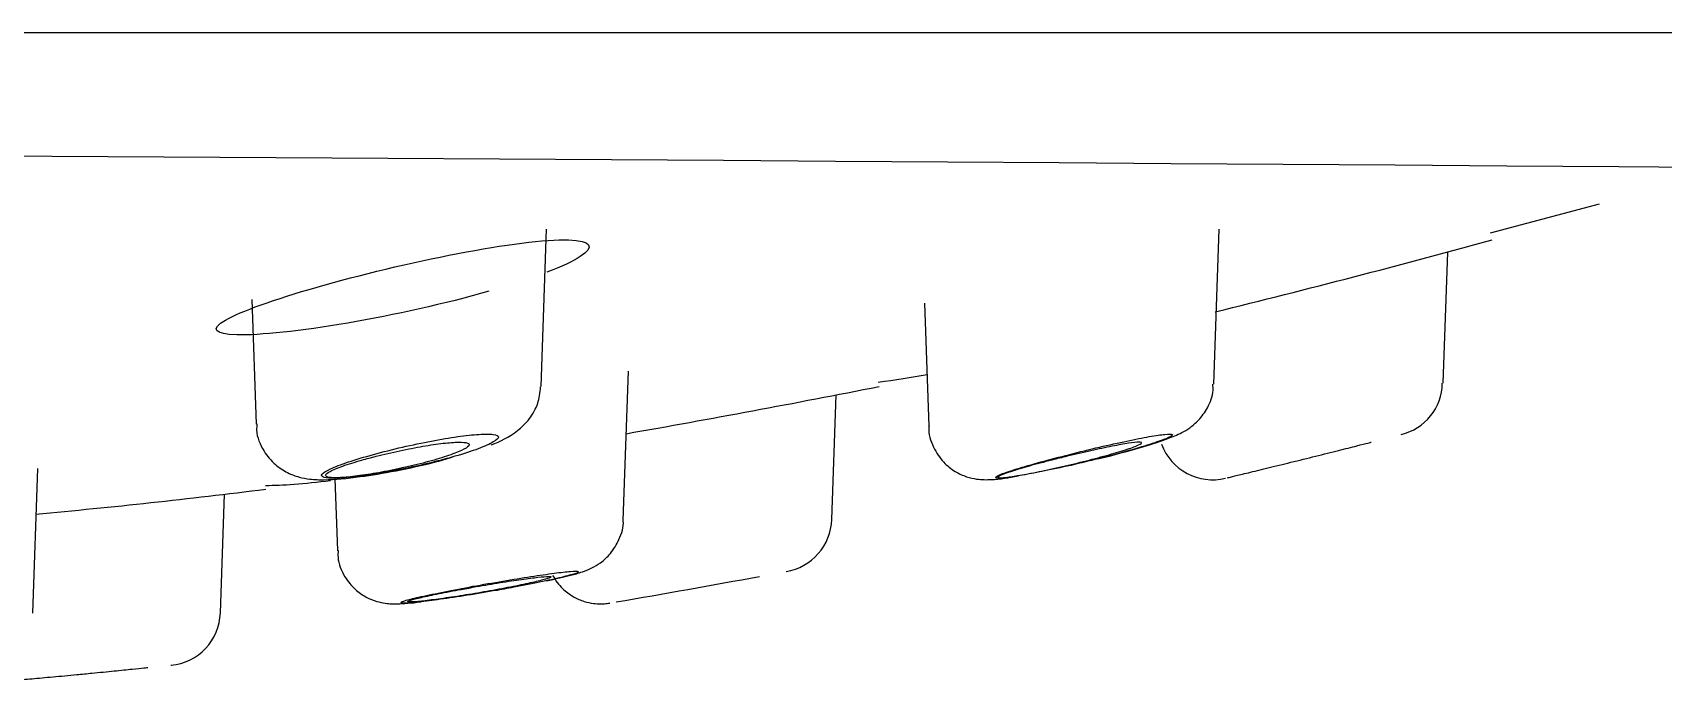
# Model space of a CAD drawing. Header units: millimetres. Extents: x -60 to 7633, y -2614 to 2146.
# Drawn here: x 6371.24 to 6386.17, y 1885.49 to 1891.43 of the extents above; entities that cross this region are included whole.
import ezdxf

# ---------------------------------------------------------------- set-up
doc = ezdxf.new("R2010")
doc.units = ezdxf.units.MM
doc.layers.get('0').update_dxf_attribs({"color": 250})

msp = doc.modelspace()

# ---------------------------------------------------------------- linework, layer by layer
at = {"linetype": 'Continuous'}
for p, q in [((6252.07, 1891.434), (6390.31, 1891.434)), ((6384.585, 1889.601), (6385.584, 1889.865)), ((6375.891, 1888.191), (6375.941, 1889.634)), ((6382.051, 1888.213), (6382.1, 1889.634)), ((6384.152, 1888.222), (6384.194, 1889.424)), ((6373.242, 1888.989), (6373.282, 1887.848)), ((6379.402, 1888.957), (6379.442, 1887.83)), ((6376.644, 1886.967), (6376.691, 1888.334)), ((6378.554, 1886.973), (6378.594, 1888.115)), ((6379.442, 1887.83), (6379.442, 1887.828)), ((6371.237, 1886.116), (6371.283, 1887.442)), ((6374.004, 1887.347), (6374.026, 1886.69)), ((6372.956, 1886.118), (6372.994, 1887.207)), ((6374.026, 1886.69), (6374.027, 1886.688))]:
    msp.add_line(p, q, dxfattribs=at)
for centre, radius, start, end in [((6321.222, -6720.394), 8610.839, 89.5637371, 90.4366895), ((6360.278, 1977.928), 91.678, 283.74674, 285.38564), ((6356.14, 2004.337), 118.371, 279.98765, 281.12825), ((6383.664, 1888.222), 0.479, 282.3287, 0.14), ((6379.249, 1894.799), 7.475, 283.4657, 286.8076), ((6382.042, 1887.838), 0.5, 200.3981, 283.5325), ((6365.869, 1946.62), 59.84, 275.17182, 277.20203), ((6378.054, 1886.991), 0.5, 279.4035, 358.0745), ((6356.357, 2003.482), 118.994, 279.78489, 280.4268), ((6372.457, 1886.135), 0.498, 275.2083, 358.2928)]:
    msp.add_arc(centre, radius, start, end, dxfattribs=at)
for points, knots in [([(6375.412, 1889.064), (6375.018, 1888.951), (6374.548, 1888.847), (6373.693, 1888.7), (6373.314, 1888.66), (6372.898, 1888.67), (6372.86, 1888.719), (6373.141, 1888.881), (6373.451, 1888.991), (6374.23, 1889.214), (6374.703, 1889.328), (6375.553, 1889.492), (6375.932, 1889.541), (6376.353, 1889.529), (6376.388, 1889.47), (6376.184, 1889.339), (6376.079, 1889.29), (6375.945, 1889.238)], [0, 0, 0, 0, 0.125, 0.125, 0.25, 0.25, 0.375, 0.375, 0.5, 0.5, 0.625, 0.625, 0.75, 0.75, 0.875, 0.875, 0.9348496, 0.9348496, 0.9348496, 0.9348496]), ([(6375.435, 1887.658), (6375.521, 1887.691), (6375.63, 1887.74), (6375.787, 1887.888), (6375.871, 1888.034), (6375.881, 1888.133), (6375.887, 1888.189)], [0, 0, 0, 0, 0.435001, 0.635285, 0.824034, 1, 1, 1, 1]), ([(6381.41, 1887.643), (6381.495, 1887.669), (6381.621, 1887.71), (6381.731, 1887.754), (6381.831, 1887.811), (6381.921, 1887.886), (6382.001, 1888), (6382.049, 1888.122), (6382.045, 1888.192), (6382.043, 1888.213)], [0, 0, 0, 0, 0.282801, 0.485118, 0.581508, 0.681485, 0.806214, 0.950371, 1, 1, 1, 1]), ([(6373.289, 1887.849), (6373.288, 1887.829), (6373.281, 1887.747), (6373.341, 1887.606), (6373.448, 1887.477), (6373.566, 1887.4), (6373.678, 1887.359), (6373.791, 1887.34), (6373.954, 1887.335), (6374.202, 1887.358), (6374.562, 1887.418), (6374.872, 1887.485), (6375.02, 1887.527), (6375.078, 1887.544)], [0, 0, 0, 0, 0.024, 0.113191, 0.183246, 0.243617, 0.298501, 0.353786, 0.435894, 0.618217, 0.767017, 0.921292, 1, 1, 1, 1]), ([(6379.444, 1887.832), (6379.443, 1887.826), (6379.435, 1887.764), (6379.478, 1887.637), (6379.565, 1887.502), (6379.676, 1887.413), (6379.783, 1887.364), (6379.878, 1887.343), (6379.955, 1887.338), (6380.037, 1887.34), (6380.122, 1887.349), (6380.214, 1887.365), (6380.263, 1887.374)], [0, 0, 0, 0, 0.012799, 0.154139, 0.283092, 0.388692, 0.479853, 0.559061, 0.628635, 0.707375, 0.867304, 1, 1, 1, 1]), ([(6375.103, 1887.553), (6375.183, 1887.576), (6375.256, 1887.6), (6375.316, 1887.622), (6375.375, 1887.644), (6375.423, 1887.665), (6375.454, 1887.684), (6375.485, 1887.702), (6375.502, 1887.717), (6375.501, 1887.729), (6375.5, 1887.741), (6375.484, 1887.749), (6375.452, 1887.753), (6375.422, 1887.757), (6375.378, 1887.757), (6375.322, 1887.754), (6375.267, 1887.75), (6375.201, 1887.743), (6375.128, 1887.733), (6375.054, 1887.722), (6374.972, 1887.709), (6374.888, 1887.693), (6374.802, 1887.676), (6374.711, 1887.657), (6374.623, 1887.637), (6374.532, 1887.616), (6374.441, 1887.593), (6374.358, 1887.57), (6374.273, 1887.547), (6374.194, 1887.523), (6374.127, 1887.501), (6374.06, 1887.478), (6374.003, 1887.457), (6373.962, 1887.438), (6373.922, 1887.419), (6373.895, 1887.402), (6373.886, 1887.389), (6373.877, 1887.376), (6373.884, 1887.366), (6373.906, 1887.36), (6373.927, 1887.354), (6373.964, 1887.351), (6374.012, 1887.352), (6374.06, 1887.354), (6374.121, 1887.358), (6374.19, 1887.366), (6374.258, 1887.374), (6374.337, 1887.385), (6374.418, 1887.399), (6374.502, 1887.413), (6374.591, 1887.43), (6374.679, 1887.448), (6374.769, 1887.467), (6374.861, 1887.488), (6374.946, 1887.51), (6375, 1887.524), (6375.053, 1887.539), (6375.103, 1887.553)], [0, 0, 0, 0, 0.056226, 0.056226, 0.056226, 0.112508, 0.112508, 0.112508, 0.167856, 0.167856, 0.167856, 0.221216, 0.221216, 0.221216, 0.272774, 0.272774, 0.272774, 0.323569, 0.323569, 0.323569, 0.374909, 0.374909, 0.374909, 0.42781, 0.42781, 0.42781, 0.482627, 0.482627, 0.482627, 0.538891, 0.538891, 0.538891, 0.595456, 0.595456, 0.595456, 0.651026, 0.651026, 0.651026, 0.704814, 0.704814, 0.704814, 0.756884, 0.756884, 0.756884, 0.808004, 0.808004, 0.808004, 0.859242, 0.859242, 0.859242, 0.911574, 0.911574, 0.911574, 0.965586, 0.965586, 0.965586, 1, 1, 1, 1]), ([(6374.251, 1887.518), (6374.186, 1887.5), (6374.126, 1887.481), (6374.077, 1887.464), (6374.027, 1887.446), (6373.987, 1887.429), (6373.96, 1887.415), (6373.934, 1887.401), (6373.919, 1887.389), (6373.918, 1887.379), (6373.916, 1887.37), (6373.928, 1887.363), (6373.951, 1887.36), (6373.974, 1887.356), (6374.009, 1887.356), (6374.054, 1887.358), (6374.097, 1887.36), (6374.151, 1887.365), (6374.21, 1887.373), (6374.27, 1887.38), (6374.337, 1887.391), (6374.405, 1887.403), (6374.476, 1887.415), (6374.549, 1887.43), (6374.621, 1887.446), (6374.695, 1887.462), (6374.768, 1887.48), (6374.836, 1887.498), (6374.905, 1887.516), (6374.97, 1887.535), (6375.025, 1887.554), (6375.08, 1887.572), (6375.127, 1887.59), (6375.162, 1887.606), (6375.196, 1887.622), (6375.219, 1887.637), (6375.229, 1887.648), (6375.238, 1887.66), (6375.234, 1887.669), (6375.218, 1887.674), (6375.202, 1887.68), (6375.174, 1887.683), (6375.135, 1887.682), (6375.098, 1887.681), (6375.05, 1887.678), (6374.995, 1887.672), (6374.939, 1887.665), (6374.876, 1887.656), (6374.81, 1887.645), (6374.743, 1887.633), (6374.67, 1887.619), (6374.599, 1887.604), (6374.525, 1887.588), (6374.451, 1887.571), (6374.381, 1887.553), (6374.336, 1887.542), (6374.292, 1887.53), (6374.251, 1887.518)], [0, 0, 0, 0, 0.05575, 0.05575, 0.05575, 0.11155, 0.11155, 0.11155, 0.16651, 0.16651, 0.16651, 0.219928, 0.219928, 0.219928, 0.271998, 0.271998, 0.271998, 0.323458, 0.323458, 0.323458, 0.375235, 0.375235, 0.375235, 0.42811, 0.42811, 0.42811, 0.482459, 0.482459, 0.482459, 0.538089, 0.538089, 0.538089, 0.594221, 0.594221, 0.594221, 0.649756, 0.649756, 0.649756, 0.70381, 0.70381, 0.70381, 0.756219, 0.756219, 0.756219, 0.807613, 0.807613, 0.807613, 0.859047, 0.859047, 0.859047, 0.911506, 0.911506, 0.911506, 0.965528, 0.965528, 0.965528, 1, 1, 1, 1]), ([(6381.081, 1887.553), (6381.171, 1887.576), (6381.258, 1887.6), (6381.334, 1887.622), (6381.41, 1887.644), (6381.478, 1887.665), (6381.531, 1887.684), (6381.584, 1887.702), (6381.624, 1887.717), (6381.648, 1887.729), (6381.67, 1887.741), (6381.678, 1887.749), (6381.67, 1887.753), (6381.663, 1887.757), (6381.64, 1887.757), (6381.604, 1887.754), (6381.569, 1887.75), (6381.52, 1887.743), (6381.461, 1887.733), (6381.402, 1887.722), (6381.332, 1887.709), (6381.256, 1887.693), (6381.178, 1887.676), (6381.092, 1887.657), (6381.005, 1887.637), (6380.915, 1887.616), (6380.821, 1887.593), (6380.732, 1887.57), (6380.639, 1887.547), (6380.549, 1887.523), (6380.467, 1887.501), (6380.385, 1887.478), (6380.31, 1887.457), (6380.248, 1887.438), (6380.187, 1887.419), (6380.138, 1887.402), (6380.105, 1887.389), (6380.073, 1887.376), (6380.055, 1887.366), (6380.053, 1887.36), (6380.051, 1887.354), (6380.065, 1887.351), (6380.093, 1887.352), (6380.12, 1887.354), (6380.161, 1887.358), (6380.214, 1887.366), (6380.266, 1887.374), (6380.331, 1887.385), (6380.402, 1887.399), (6380.475, 1887.413), (6380.557, 1887.43), (6380.642, 1887.448), (6380.729, 1887.467), (6380.821, 1887.488), (6380.911, 1887.51), (6380.968, 1887.524), (6381.026, 1887.539), (6381.081, 1887.553)], [0, 0, 0, 0, 0.056226, 0.056226, 0.056226, 0.112508, 0.112508, 0.112508, 0.167856, 0.167856, 0.167856, 0.221216, 0.221216, 0.221216, 0.272774, 0.272774, 0.272774, 0.323569, 0.323569, 0.323569, 0.374909, 0.374909, 0.374909, 0.42781, 0.42781, 0.42781, 0.482627, 0.482627, 0.482627, 0.538891, 0.538891, 0.538891, 0.595456, 0.595456, 0.595456, 0.651026, 0.651026, 0.651026, 0.704814, 0.704814, 0.704814, 0.756884, 0.756884, 0.756884, 0.808004, 0.808004, 0.808004, 0.859242, 0.859242, 0.859242, 0.911574, 0.911574, 0.911574, 0.965586, 0.965586, 0.965586, 1, 1, 1, 1]), ([(6380.077, 1887.36), (6380.081, 1887.356), (6380.098, 1887.356), (6380.126, 1887.358), (6380.153, 1887.36), (6380.192, 1887.365), (6380.239, 1887.373), (6380.287, 1887.38), (6380.343, 1887.391), (6380.405, 1887.403), (6380.468, 1887.415), (6380.537, 1887.43), (6380.608, 1887.446), (6380.681, 1887.462), (6380.756, 1887.48), (6380.829, 1887.498), (6380.903, 1887.516), (6380.977, 1887.535), (6381.043, 1887.554), (6381.11, 1887.572), (6381.172, 1887.59), (6381.223, 1887.606), (6381.274, 1887.622), (6381.315, 1887.637), (6381.344, 1887.648), (6381.372, 1887.66), (6381.388, 1887.669), (6381.391, 1887.674), (6381.394, 1887.68), (6381.385, 1887.683), (6381.364, 1887.682), (6381.344, 1887.681), (6381.311, 1887.678), (6381.27, 1887.672), (6381.228, 1887.665), (6381.177, 1887.656), (6381.12, 1887.645), (6381.061, 1887.633), (6380.995, 1887.619), (6380.927, 1887.604), (6380.856, 1887.588), (6380.782, 1887.571), (6380.709, 1887.553), (6380.662, 1887.542), (6380.615, 1887.53), (6380.569, 1887.518)], [0.2199284, 0.2199284, 0.2199284, 0.2199284, 0.2719981, 0.2719981, 0.2719981, 0.323458, 0.323458, 0.323458, 0.3752351, 0.3752351, 0.3752351, 0.4281096, 0.4281096, 0.4281096, 0.4824592, 0.4824592, 0.4824592, 0.5380893, 0.5380893, 0.5380893, 0.5942213, 0.5942213, 0.5942213, 0.649756, 0.649756, 0.649756, 0.70381, 0.70381, 0.70381, 0.7562188, 0.7562188, 0.7562188, 0.8076128, 0.8076128, 0.8076128, 0.8590466, 0.8590466, 0.8590466, 0.9115064, 0.9115064, 0.9115064, 0.9655279, 0.9655279, 0.9655279, 1, 1, 1, 1]), ([(6382.176, 1887.357), (6382.176, 1887.357), (6382.178, 1887.357), (6382.182, 1887.358), (6382.191, 1887.36), (6382.213, 1887.365), (6382.244, 1887.373), (6382.276, 1887.38), (6382.319, 1887.391), (6382.369, 1887.403), (6382.42, 1887.415), (6382.481, 1887.43), (6382.546, 1887.446), (6382.612, 1887.462), (6382.685, 1887.48), (6382.758, 1887.498), (6382.832, 1887.516), (6382.91, 1887.535), (6382.983, 1887.554), (6383.057, 1887.572), (6383.129, 1887.59), (6383.193, 1887.606), (6383.256, 1887.622), (6383.314, 1887.637), (6383.36, 1887.648), (6383.404, 1887.66), (6383.44, 1887.669), (6383.462, 1887.674), (6383.48, 1887.679), (6383.491, 1887.682), (6383.492, 1887.682)], [0.2515036, 0.2515036, 0.2515036, 0.2515036, 0.2719981, 0.2719981, 0.2719981, 0.323458, 0.323458, 0.323458, 0.3752351, 0.3752351, 0.3752351, 0.4281096, 0.4281096, 0.4281096, 0.4824592, 0.4824592, 0.4824592, 0.5380893, 0.5380893, 0.5380893, 0.5942213, 0.5942213, 0.5942213, 0.649756, 0.649756, 0.649756, 0.70381, 0.70381, 0.70381, 0.7475071, 0.7475071, 0.7475071, 0.7475071]), ([(6380.569, 1887.518), (6380.496, 1887.5), (6380.425, 1887.481), (6380.363, 1887.464), (6380.301, 1887.446), (6380.245, 1887.429), (6380.2, 1887.415), (6380.156, 1887.401), (6380.122, 1887.389), (6380.101, 1887.379), (6380.085, 1887.372), (6380.076, 1887.366), (6380.076, 1887.362)], [0, 0, 0, 0, 0.0557502, 0.0557502, 0.0557502, 0.1115498, 0.1115498, 0.1115498, 0.1665104, 0.1665104, 0.1665104, 0.2101117, 0.2101117, 0.2101117, 0.2101117]), ([(6375.941, 1886.412), (6376.027, 1886.431), (6376.148, 1886.458), (6376.256, 1886.489), (6376.343, 1886.521), (6376.442, 1886.578), (6376.536, 1886.665), (6376.612, 1886.794), (6376.651, 1886.909), (6376.643, 1886.966), (6376.642, 1886.969)], [0, 0, 0, 0, 0.257482, 0.425472, 0.54125, 0.625742, 0.730795, 0.853228, 0.994466, 1, 1, 1, 1]), ([(6374.034, 1886.691), (6374.032, 1886.668), (6374.027, 1886.589), (6374.083, 1886.456), (6374.179, 1886.336), (6374.284, 1886.262), (6374.382, 1886.223), (6374.463, 1886.206), (6374.526, 1886.201), (6374.591, 1886.201), (6374.667, 1886.206), (6374.746, 1886.214), (6374.789, 1886.219)], [0, 0, 0, 0, 0.0280667, 0.1140454, 0.1814119, 0.2379489, 0.2864449, 0.3269676, 0.3607497, 0.4004317, 0.4829939, 0.5679865, 0.5679865, 0.5679865, 0.5679865]), ([(6375.659, 1886.357), (6375.747, 1886.373), (6375.832, 1886.39), (6375.906, 1886.406), (6375.981, 1886.421), (6376.046, 1886.436), (6376.098, 1886.449), (6376.149, 1886.462), (6376.187, 1886.473), (6376.21, 1886.481), (6376.232, 1886.489), (6376.239, 1886.495), (6376.23, 1886.498), (6376.221, 1886.501), (6376.197, 1886.501), (6376.16, 1886.498), (6376.123, 1886.495), (6376.072, 1886.49), (6376.011, 1886.482), (6375.95, 1886.474), (6375.877, 1886.463), (6375.798, 1886.451), (6375.718, 1886.439), (6375.63, 1886.425), (6375.542, 1886.41), (6375.451, 1886.395), (6375.357, 1886.378), (6375.268, 1886.362), (6375.177, 1886.345), (6375.088, 1886.328), (6375.008, 1886.312), (6374.928, 1886.296), (6374.855, 1886.281), (6374.795, 1886.268), (6374.736, 1886.255), (6374.688, 1886.243), (6374.656, 1886.234), (6374.625, 1886.224), (6374.608, 1886.218), (6374.607, 1886.213), (6374.606, 1886.209), (6374.621, 1886.207), (6374.65, 1886.208), (6374.678, 1886.209), (6374.721, 1886.213), (6374.776, 1886.219), (6374.83, 1886.225), (6374.897, 1886.233), (6374.971, 1886.243), (6375.046, 1886.254), (6375.13, 1886.266), (6375.217, 1886.28), (6375.305, 1886.294), (6375.398, 1886.31), (6375.488, 1886.325), (6375.546, 1886.336), (6375.604, 1886.346), (6375.659, 1886.357)], [0, 0, 0, 0, 0.055054, 0.055054, 0.055054, 0.110141, 0.110141, 0.110141, 0.164683, 0.164683, 0.164683, 0.218122, 0.218122, 0.218122, 0.270586, 0.270586, 0.270586, 0.322648, 0.322648, 0.322648, 0.375039, 0.375039, 0.375039, 0.428328, 0.428328, 0.428328, 0.482697, 0.482697, 0.482697, 0.53786, 0.53786, 0.53786, 0.593171, 0.593171, 0.593171, 0.647913, 0.647913, 0.647913, 0.701642, 0.701642, 0.701642, 0.754378, 0.754378, 0.754378, 0.806563, 0.806563, 0.806563, 0.858841, 0.858841, 0.858841, 0.911802, 0.911802, 0.911802, 0.965768, 0.965768, 0.965768, 1, 1, 1, 1]), ([(6375.16, 1886.334), (6375.088, 1886.321), (6375.019, 1886.308), (6374.957, 1886.295), (6374.896, 1886.283), (6374.84, 1886.271), (6374.796, 1886.261), (6374.752, 1886.251), (6374.718, 1886.242), (6374.697, 1886.235), (6374.676, 1886.228), (6374.667, 1886.224), (6374.671, 1886.221), (6374.674, 1886.218), (6374.69, 1886.218), (6374.718, 1886.219), (6374.745, 1886.221), (6374.784, 1886.224), (6374.831, 1886.23), (6374.879, 1886.235), (6374.936, 1886.243), (6374.998, 1886.252), (6375.062, 1886.261), (6375.132, 1886.271), (6375.203, 1886.283), (6375.275, 1886.294), (6375.351, 1886.307), (6375.423, 1886.32), (6375.497, 1886.333), (6375.569, 1886.347), (6375.635, 1886.36), (6375.701, 1886.373), (6375.762, 1886.386), (6375.812, 1886.397), (6375.862, 1886.409), (6375.903, 1886.419), (6375.932, 1886.427), (6375.961, 1886.435), (6375.978, 1886.442), (6375.982, 1886.446), (6375.986, 1886.45), (6375.977, 1886.453), (6375.957, 1886.452), (6375.937, 1886.452), (6375.905, 1886.45), (6375.863, 1886.445), (6375.822, 1886.44), (6375.77, 1886.434), (6375.711, 1886.425), (6375.653, 1886.417), (6375.586, 1886.407), (6375.517, 1886.396), (6375.446, 1886.384), (6375.372, 1886.372), (6375.298, 1886.359), (6375.252, 1886.351), (6375.205, 1886.342), (6375.16, 1886.334)], [0, 0, 0, 0, 0.054758, 0.054758, 0.054758, 0.109541, 0.109541, 0.109541, 0.163898, 0.163898, 0.163898, 0.21746, 0.21746, 0.21746, 0.270317, 0.270317, 0.270317, 0.322843, 0.322843, 0.322843, 0.375523, 0.375523, 0.375523, 0.428776, 0.428776, 0.428776, 0.48281, 0.48281, 0.48281, 0.537518, 0.537518, 0.537518, 0.59249, 0.59249, 0.59249, 0.647158, 0.647158, 0.647158, 0.701062, 0.701062, 0.701062, 0.754102, 0.754102, 0.754102, 0.806588, 0.806588, 0.806588, 0.859076, 0.859076, 0.859076, 0.912109, 0.912109, 0.912109, 0.965979, 0.965979, 0.965979, 1, 1, 1, 1]), ([(6375.997, 1886.462), (6376.023, 1886.417), (6376.078, 1886.343), (6376.181, 1886.266), (6376.279, 1886.223), (6376.364, 1886.204), (6376.431, 1886.2), (6376.477, 1886.202), (6376.503, 1886.206), (6376.513, 1886.207), (6376.516, 1886.207), (6376.517, 1886.208), (6376.519, 1886.208), (6376.52, 1886.208), (6376.521, 1886.208), (6376.522, 1886.208)], [0.261529, 0.261529, 0.261529, 0.261529, 0.4312357, 0.5715238, 0.6900772, 0.7876353, 0.863137, 0.9150859, 0.9436436, 0.9493372, 0.9528171, 0.9563895, 0.9620961, 0.974903, 1, 1, 1, 1]), ([(6372.292, 1885.616), (6372.292, 1885.616), (6372.292, 1885.616), (6372.292, 1885.616), (6372.291, 1885.616), (6372.278, 1885.614), (6372.253, 1885.612), (6372.229, 1885.609), (6372.192, 1885.605), (6372.146, 1885.601), (6372.1, 1885.596), (6372.043, 1885.59), (6371.981, 1885.584), (6371.919, 1885.577), (6371.849, 1885.571), (6371.778, 1885.564), (6371.733, 1885.559), (6371.686, 1885.555), (6371.64, 1885.55)], [0.7464015, 0.7464015, 0.7464015, 0.7464015, 0.7524177, 0.7524177, 0.7524177, 0.805747, 0.805747, 0.805747, 0.8590729, 0.8590729, 0.8590729, 0.9125845, 0.9125845, 0.9125845, 0.9663676, 0.9663676, 0.9663676, 1, 1, 1, 1]), ([(6371.64, 1885.55), (6371.567, 1885.543), (6371.492, 1885.536), (6371.423, 1885.53), (6371.353, 1885.524), (6371.287, 1885.518), (6371.23, 1885.513), (6371.172, 1885.508), (6371.122, 1885.503), (6371.083, 1885.5), (6371.044, 1885.496), (6371.015, 1885.494), (6370.999, 1885.493), (6370.988, 1885.492), (6370.982, 1885.491), (6370.984, 1885.491)], [0, 0, 0, 0, 0.0539645, 0.0539645, 0.0539645, 0.1079372, 0.1079372, 0.1079372, 0.1617801, 0.1617801, 0.1617801, 0.2154216, 0.2154216, 0.2154216, 0.2548689, 0.2548689, 0.2548689, 0.2548689])]:
    msp.add_open_spline(points, degree=3, knots=knots, dxfattribs=at)
for points in [[(6378.979, 1888.232), (6379.133, 1888.254), (6379.282, 1888.277), (6379.426, 1888.301)], [(6373.369, 1887.287), (6373.521, 1887.286), (6373.72, 1887.301), (6373.963, 1887.332)], [(6372.507, 1885.639), (6372.509, 1885.639), (6372.51, 1885.64), (6372.511, 1885.64)]]:
    msp.add_open_spline(points, degree=3, dxfattribs=at)

doc.saveas('drawing.dxf')
